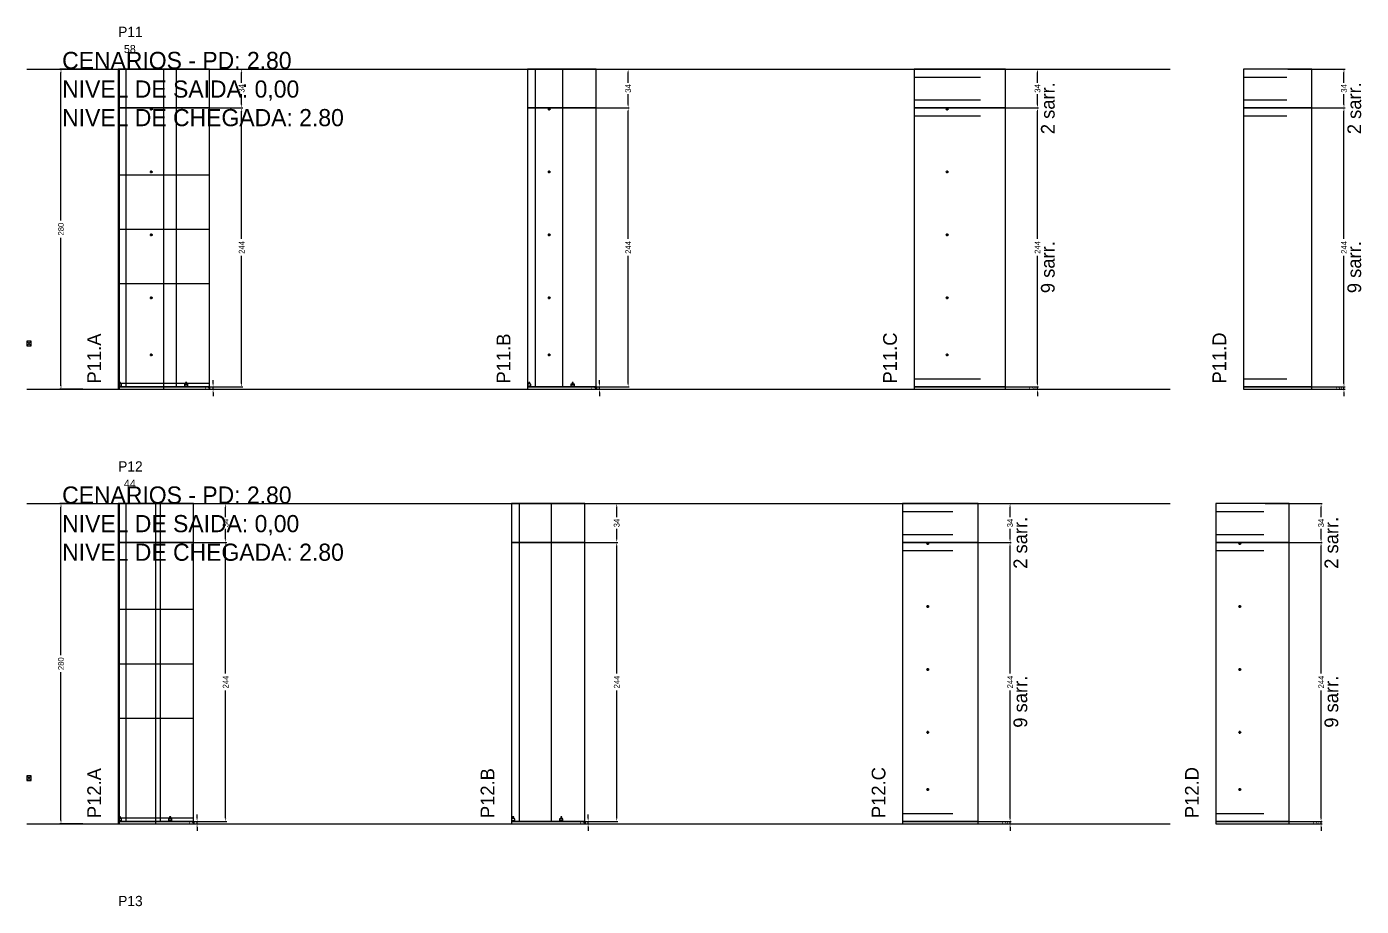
# Model space of a CAD drawing. Header units: centimetres. Extents: x -13000 to 4299, y -7226 to 295.
# Drawn here: x -7000 to -5833, y -4252 to -3483 of the extents above; entities that cross this region are included whole.
import ezdxf

# ---------------------------------------------------------------- set-up
doc = ezdxf.new("R2010")
doc.units = ezdxf.units.CM
doc.linetypes.add('DASHED', pattern=[2, -2])
for name, color, linetype in [('CHAPA', 140, 'Continuous'), ('COTA', 241, 'Continuous'), ('COTAS FURACAO', 16, 'Continuous'), ('Madeira', 30, 'Continuous'), ('MEIO_PONT', 160, 'Continuous'), ('NOMENCLATURA', 7, 'Continuous'), ('Nível', 160, 'Continuous'), ('Painéis', 200, 'Continuous'), ('Perfil Metálico', 150, 'Continuous'), ('SARR_2.2x7', 40, 'Continuous'), ('SARRAFO DE PRESSAO', 200, 'Continuous'), ('texto', 7, 'Continuous'), ('TEXTO_GERAL', 7, 'Continuous')]:
    doc.layers.add(name, color=color, linetype=linetype)
doc.dimstyles.new('PAINEL-NOVA', dxfattribs={"dimtxt": 5, "dimasz": 3, "dimexe": 1, "dimexo": 1, "dimgap": 1, "dimtad": 1, "dimcen": 2.5, "dimazin": 3, "dimtfac": 1, "dimtmove": 0, "dimatfit": 3})

# ---------------------------------------------------------------- blocks, each defined once
blk = doc.blocks.new('_CLOSEDFILLED')
at = {"color": 0, "linetype": 'BYBLOCK'}
blk.add_solid([(-1, 0.16), (0, 0), (-1, -0.16)], dxfattribs=at)
blk = doc.blocks.new('*D307')
for p, q in [((-6951, -3520), (-6971, -3520)), ((-6970, -3652.5), (-6970, -3523)), ((-6970, -3797), (-6970, -3667.5)), ((-6951, -3800), (-6971, -3800))]:
    blk.add_line(p, q)
at = {"layer": 'Defpoints'}
for p in [(-6950, -3520), (-6970, -3800), (-6950, -3800)]:
    blk.add_point(p, dxfattribs=at)
at = {"layer": 'COTA', "xscale": 3, "yscale": 3}
for p, rotation in [((-6970, -3520), 90), ((-6970, -3800), 270)]:
    blk.add_blockref('_CLOSEDFILLED', p, dxfattribs=dict(at, rotation=rotation))
at = {"layer": 'COTA', "insert": (-6970, -3660), "char_height": 5, "attachment_point": 5, "rotation": 90}
blk.add_mtext('280', dxfattribs=at)
blk = doc.blocks.new('MULDURA')
at = {"layer": 'Paineis'}
for p, q in [((0, 0), (4, 4)), ((4, 0), (0, 4))]:
    blk.add_line(p, q, dxfattribs=at)
blk.add_lwpolyline([(0, 0), (4, 0), (4, 4), (0, 4)], close=True, dxfattribs=at)
blk = doc.blocks.new('*D309')
for p, q in [((-6861, -3554), (-6811, -3554)), ((-6812, -3668.5), (-6812, -3557)), ((-6812, -3795), (-6812, -3683.5)), ((-6861, -3798), (-6811, -3798))]:
    blk.add_line(p, q)
at = {"layer": 'Defpoints'}
for p in [(-6862, -3554), (-6862, -3798), (-6812, -3798)]:
    blk.add_point(p, dxfattribs=at)
at = {"layer": 'COTA', "xscale": 3, "yscale": 3}
for p, rotation in [((-6812, -3554), 90), ((-6812, -3798), 270)]:
    blk.add_blockref('_CLOSEDFILLED', p, dxfattribs=dict(at, rotation=rotation))
at = {"layer": 'COTA', "insert": (-6812, -3676), "char_height": 5, "attachment_point": 5, "rotation": 90}
blk.add_mtext('244', dxfattribs=at)
blk = doc.blocks.new('*D310')
for p, q in [((-6861, -3520), (-6811, -3520)), ((-6812, -3532), (-6812, -3523)), ((-6812, -3551), (-6812, -3542)), ((-6861, -3554), (-6811, -3554))]:
    blk.add_line(p, q)
at = {"layer": 'Defpoints'}
for p in [(-6862, -3520), (-6862, -3554), (-6812, -3554)]:
    blk.add_point(p, dxfattribs=at)
at = {"layer": 'COTA', "xscale": 3, "yscale": 3}
for p, rotation in [((-6812, -3520), 90), ((-6812, -3554), 270)]:
    blk.add_blockref('_CLOSEDFILLED', p, dxfattribs=dict(at, rotation=rotation))
at = {"layer": 'COTA', "insert": (-6812, -3537), "char_height": 5, "attachment_point": 5, "rotation": 90}
blk.add_mtext('34', dxfattribs=at)
blk = doc.blocks.new('SLIPTEE')
at = {"layer": 'Paineis'}
blk.add_lwpolyline([(0, 0), (3, 0), (3, 1.5), (2, 1.5), (2, 3), (1, 3), (1, 1.5), (0, 1.5)], close=True, dxfattribs=at)
blk = doc.blocks.new('SLIPTDD')
at = {"layer": 'Paineis'}
blk.add_line((0, 1.5), (3, 1.5), dxfattribs=at)
blk.add_lwpolyline([(0, 0), (3, 0), (3, 1.5), (2, 1.5), (2, 3), (1, 3), (1, 1.5), (0, 1.5)], close=True, dxfattribs=at)
blk = doc.blocks.new('furacao')
at = {"layer": 'COTAS FURACAO'}
for p, q in [((-1.2, 0), (1.2, 0)), ((0, -1.2), (0, 1.2))]:
    blk.add_line(p, q, dxfattribs=at)
blk.add_circle((0, 0), 0.8, dxfattribs=at)
blk = doc.blocks.new('*D312')
for p, q in [((-6523, -3554), (-6473, -3554)), ((-6474, -3668.5), (-6474, -3557)), ((-6474, -3795), (-6474, -3683.5)), ((-6523, -3798), (-6473, -3798))]:
    blk.add_line(p, q)
at = {"layer": 'Defpoints'}
for p in [(-6524, -3554), (-6524, -3798), (-6474, -3798)]:
    blk.add_point(p, dxfattribs=at)
at = {"layer": 'COTA', "xscale": 3, "yscale": 3}
for p, rotation in [((-6474, -3554), 90), ((-6474, -3798), 270)]:
    blk.add_blockref('_CLOSEDFILLED', p, dxfattribs=dict(at, rotation=rotation))
at = {"layer": 'COTA', "insert": (-6474, -3676), "char_height": 5, "attachment_point": 5, "rotation": 90}
blk.add_mtext('244', dxfattribs=at)
blk = doc.blocks.new('*D313')
for p, q in [((-6523, -3520), (-6473, -3520)), ((-6474, -3532), (-6474, -3523)), ((-6474, -3551), (-6474, -3542)), ((-6523, -3554), (-6473, -3554))]:
    blk.add_line(p, q)
at = {"layer": 'Defpoints'}
for p in [(-6524, -3520), (-6524, -3554), (-6474, -3554)]:
    blk.add_point(p, dxfattribs=at)
at = {"layer": 'COTA', "xscale": 3, "yscale": 3}
for p, rotation in [((-6474, -3520), 90), ((-6474, -3554), 270)]:
    blk.add_blockref('_CLOSEDFILLED', p, dxfattribs=dict(at, rotation=rotation))
at = {"layer": 'COTA', "insert": (-6474, -3537), "char_height": 5, "attachment_point": 5, "rotation": 90}
blk.add_mtext('34', dxfattribs=at)
blk = doc.blocks.new('*D315')
for p, q in [((-6165, -3554), (-6115, -3554)), ((-6116, -3668.5), (-6116, -3557)), ((-6116, -3795), (-6116, -3683.5)), ((-6165, -3798), (-6115, -3798))]:
    blk.add_line(p, q)
at = {"layer": 'Defpoints'}
for p in [(-6166, -3554), (-6166, -3798), (-6116, -3798)]:
    blk.add_point(p, dxfattribs=at)
at = {"layer": 'COTA', "xscale": 3, "yscale": 3}
for p, rotation in [((-6116, -3554), 90), ((-6116, -3798), 270)]:
    blk.add_blockref('_CLOSEDFILLED', p, dxfattribs=dict(at, rotation=rotation))
at = {"layer": 'COTA', "insert": (-6116, -3676), "char_height": 5, "attachment_point": 5, "rotation": 90}
blk.add_mtext('244', dxfattribs=at)
blk = doc.blocks.new('*D316')
for p, q in [((-6165, -3520), (-6115, -3520)), ((-6116, -3532), (-6116, -3523)), ((-6116, -3551), (-6116, -3542)), ((-6165, -3554), (-6115, -3554))]:
    blk.add_line(p, q)
at = {"layer": 'Defpoints'}
for p in [(-6166, -3520), (-6166, -3554), (-6116, -3554)]:
    blk.add_point(p, dxfattribs=at)
at = {"layer": 'COTA', "xscale": 3, "yscale": 3}
for p, rotation in [((-6116, -3520), 90), ((-6116, -3554), 270)]:
    blk.add_blockref('_CLOSEDFILLED', p, dxfattribs=dict(at, rotation=rotation))
at = {"layer": 'COTA', "insert": (-6116, -3537), "char_height": 5, "attachment_point": 5, "rotation": 90}
blk.add_mtext('34', dxfattribs=at)
blk = doc.blocks.new('*D318')
for p, q in [((-5897, -3554), (-5847, -3554)), ((-5848, -3668.5), (-5848, -3557)), ((-5848, -3795), (-5848, -3683.5)), ((-5897, -3798), (-5847, -3798))]:
    blk.add_line(p, q)
at = {"layer": 'Defpoints'}
for p in [(-5898, -3554), (-5898, -3798), (-5848, -3798)]:
    blk.add_point(p, dxfattribs=at)
at = {"layer": 'COTA', "xscale": 3, "yscale": 3}
for p, rotation in [((-5848, -3554), 90), ((-5848, -3798), 270)]:
    blk.add_blockref('_CLOSEDFILLED', p, dxfattribs=dict(at, rotation=rotation))
at = {"layer": 'COTA', "insert": (-5848, -3676), "char_height": 5, "attachment_point": 5, "rotation": 90}
blk.add_mtext('244', dxfattribs=at)
blk = doc.blocks.new('*D319')
for p, q in [((-5897, -3520), (-5847, -3520)), ((-5848, -3532), (-5848, -3523)), ((-5848, -3551), (-5848, -3542)), ((-5897, -3554), (-5847, -3554))]:
    blk.add_line(p, q)
at = {"layer": 'Defpoints'}
for p in [(-5898, -3520), (-5898, -3554), (-5848, -3554)]:
    blk.add_point(p, dxfattribs=at)
at = {"layer": 'COTA', "xscale": 3, "yscale": 3}
for p, rotation in [((-5848, -3520), 90), ((-5848, -3554), 270)]:
    blk.add_blockref('_CLOSEDFILLED', p, dxfattribs=dict(at, rotation=rotation))
at = {"layer": 'COTA', "insert": (-5848, -3537), "char_height": 5, "attachment_point": 5, "rotation": 90}
blk.add_mtext('34', dxfattribs=at)
blk = doc.blocks.new('*D341')
for p, q in [((-6951, -3900), (-6971, -3900)), ((-6970, -4032.5), (-6970, -3903)), ((-6970, -4177), (-6970, -4047.5)), ((-6951, -4180), (-6971, -4180))]:
    blk.add_line(p, q)
at = {"layer": 'Defpoints'}
for p in [(-6950, -3900), (-6970, -4180), (-6950, -4180)]:
    blk.add_point(p, dxfattribs=at)
at = {"layer": 'COTA', "xscale": 3, "yscale": 3}
for p, rotation in [((-6970, -3900), 90), ((-6970, -4180), 270)]:
    blk.add_blockref('_CLOSEDFILLED', p, dxfattribs=dict(at, rotation=rotation))
at = {"layer": 'COTA', "insert": (-6970, -4040), "char_height": 5, "attachment_point": 5, "rotation": 90}
blk.add_mtext('280', dxfattribs=at)
blk = doc.blocks.new('*D343')
for p, q in [((-6875, -3934), (-6825, -3934)), ((-6826, -4048.5), (-6826, -3937)), ((-6826, -4175), (-6826, -4063.5)), ((-6875, -4178), (-6825, -4178))]:
    blk.add_line(p, q)
at = {"layer": 'Defpoints'}
for p in [(-6876, -3934), (-6876, -4178), (-6826, -4178)]:
    blk.add_point(p, dxfattribs=at)
at = {"layer": 'COTA', "xscale": 3, "yscale": 3}
for p, rotation in [((-6826, -3934), 90), ((-6826, -4178), 270)]:
    blk.add_blockref('_CLOSEDFILLED', p, dxfattribs=dict(at, rotation=rotation))
at = {"layer": 'COTA', "insert": (-6826, -4056), "char_height": 5, "attachment_point": 5, "rotation": 90}
blk.add_mtext('244', dxfattribs=at)
blk = doc.blocks.new('*D344')
for p, q in [((-6875, -3900), (-6825, -3900)), ((-6826, -3912), (-6826, -3903)), ((-6826, -3931), (-6826, -3922)), ((-6875, -3934), (-6825, -3934))]:
    blk.add_line(p, q)
at = {"layer": 'Defpoints'}
for p in [(-6876, -3900), (-6876, -3934), (-6826, -3934)]:
    blk.add_point(p, dxfattribs=at)
at = {"layer": 'COTA', "xscale": 3, "yscale": 3}
for p, rotation in [((-6826, -3900), 90), ((-6826, -3934), 270)]:
    blk.add_blockref('_CLOSEDFILLED', p, dxfattribs=dict(at, rotation=rotation))
at = {"layer": 'COTA', "insert": (-6826, -3917), "char_height": 5, "attachment_point": 5, "rotation": 90}
blk.add_mtext('34', dxfattribs=at)
blk = doc.blocks.new('*D346')
for p, q in [((-6533, -3934), (-6483, -3934)), ((-6484, -4048.5), (-6484, -3937)), ((-6484, -4175), (-6484, -4063.5)), ((-6533, -4178), (-6483, -4178))]:
    blk.add_line(p, q)
at = {"layer": 'Defpoints'}
for p in [(-6534, -3934), (-6534, -4178), (-6484, -4178)]:
    blk.add_point(p, dxfattribs=at)
at = {"layer": 'COTA', "xscale": 3, "yscale": 3}
for p, rotation in [((-6484, -3934), 90), ((-6484, -4178), 270)]:
    blk.add_blockref('_CLOSEDFILLED', p, dxfattribs=dict(at, rotation=rotation))
at = {"layer": 'COTA', "insert": (-6484, -4056), "char_height": 5, "attachment_point": 5, "rotation": 90}
blk.add_mtext('244', dxfattribs=at)
blk = doc.blocks.new('*D347')
for p, q in [((-6533, -3900), (-6483, -3900)), ((-6484, -3912), (-6484, -3903)), ((-6484, -3931), (-6484, -3922)), ((-6533, -3934), (-6483, -3934))]:
    blk.add_line(p, q)
at = {"layer": 'Defpoints'}
for p in [(-6534, -3900), (-6534, -3934), (-6484, -3934)]:
    blk.add_point(p, dxfattribs=at)
at = {"layer": 'COTA', "xscale": 3, "yscale": 3}
for p, rotation in [((-6484, -3900), 90), ((-6484, -3934), 270)]:
    blk.add_blockref('_CLOSEDFILLED', p, dxfattribs=dict(at, rotation=rotation))
at = {"layer": 'COTA', "insert": (-6484, -3917), "char_height": 5, "attachment_point": 5, "rotation": 90}
blk.add_mtext('34', dxfattribs=at)
blk = doc.blocks.new('*D349')
for p, q in [((-6189, -3934), (-6139, -3934)), ((-6140, -4048.5), (-6140, -3937)), ((-6140, -4175), (-6140, -4063.5)), ((-6189, -4178), (-6139, -4178))]:
    blk.add_line(p, q)
at = {"layer": 'Defpoints'}
for p in [(-6190, -3934), (-6190, -4178), (-6140, -4178)]:
    blk.add_point(p, dxfattribs=at)
at = {"layer": 'COTA', "xscale": 3, "yscale": 3}
for p, rotation in [((-6140, -3934), 90), ((-6140, -4178), 270)]:
    blk.add_blockref('_CLOSEDFILLED', p, dxfattribs=dict(at, rotation=rotation))
at = {"layer": 'COTA', "insert": (-6140, -4056), "char_height": 5, "attachment_point": 5, "rotation": 90}
blk.add_mtext('244', dxfattribs=at)
blk = doc.blocks.new('*D350')
for p, q in [((-6189, -3900), (-6139, -3900)), ((-6140, -3912), (-6140, -3903)), ((-6140, -3931), (-6140, -3922)), ((-6189, -3934), (-6139, -3934))]:
    blk.add_line(p, q)
at = {"layer": 'Defpoints'}
for p in [(-6190, -3900), (-6190, -3934), (-6140, -3934)]:
    blk.add_point(p, dxfattribs=at)
at = {"layer": 'COTA', "xscale": 3, "yscale": 3}
for p, rotation in [((-6140, -3900), 90), ((-6140, -3934), 270)]:
    blk.add_blockref('_CLOSEDFILLED', p, dxfattribs=dict(at, rotation=rotation))
at = {"layer": 'COTA', "insert": (-6140, -3917), "char_height": 5, "attachment_point": 5, "rotation": 90}
blk.add_mtext('34', dxfattribs=at)
blk = doc.blocks.new('*D352')
for p, q in [((-5917, -3934), (-5867, -3934)), ((-5868, -4048.5), (-5868, -3937)), ((-5868, -4175), (-5868, -4063.5)), ((-5917, -4178), (-5867, -4178))]:
    blk.add_line(p, q)
at = {"layer": 'Defpoints'}
for p in [(-5918, -3934), (-5918, -4178), (-5868, -4178)]:
    blk.add_point(p, dxfattribs=at)
at = {"layer": 'COTA', "xscale": 3, "yscale": 3}
for p, rotation in [((-5868, -3934), 90), ((-5868, -4178), 270)]:
    blk.add_blockref('_CLOSEDFILLED', p, dxfattribs=dict(at, rotation=rotation))
at = {"layer": 'COTA', "insert": (-5868, -4056), "char_height": 5, "attachment_point": 5, "rotation": 90}
blk.add_mtext('244', dxfattribs=at)
blk = doc.blocks.new('*D353')
for p, q in [((-5917, -3900), (-5867, -3900)), ((-5868, -3912), (-5868, -3903)), ((-5868, -3931), (-5868, -3922)), ((-5917, -3934), (-5867, -3934))]:
    blk.add_line(p, q)
at = {"layer": 'Defpoints'}
for p in [(-5918, -3900), (-5918, -3934), (-5868, -3934)]:
    blk.add_point(p, dxfattribs=at)
at = {"layer": 'COTA', "xscale": 3, "yscale": 3}
for p, rotation in [((-5868, -3900), 90), ((-5868, -3934), 270)]:
    blk.add_blockref('_CLOSEDFILLED', p, dxfattribs=dict(at, rotation=rotation))
at = {"layer": 'COTA', "insert": (-5868, -3917), "char_height": 5, "attachment_point": 5, "rotation": 90}
blk.add_mtext('34', dxfattribs=at)

msp = doc.modelspace()

# ---------------------------------------------------------------- linework, layer by layer
at = {"layer": 'CHAPA'}
for points in [[(-6920, -3800), (-6918.8, -3800), (-6918.8, -3520), (-6920, -3520)], [(-6920, -4180), (-6918.8, -4180), (-6918.8, -3900), (-6920, -3900)]]:
    msp.add_lwpolyline(points, close=True, dxfattribs=at)
at = {"layer": 'Madeira'}
for points in [[(-6920, -3612.4), (-6840, -3612.4)], [(-6920, -3707.6), (-6840, -3707.6)], [(-6920, -3992.4), (-6854, -3992.4)], [(-6920, -4087.6), (-6854, -4087.6)]]:
    msp.add_lwpolyline(points, dxfattribs=at)
at = {"layer": 'MEIO_PONT'}
for points in [[(-6920, -3660), (-6840, -3660)], [(-6920, -4040), (-6854, -4040)]]:
    msp.add_lwpolyline(points, dxfattribs=at)
at = {"layer": 'Nível', "linetype": 'DASHED'}
for points in [[(-7000, -3520), (-6000, -3520)], [(-7000, -3800), (-6000, -3800)], [(-7000, -3900), (-6000, -3900)], [(-7000, -4180), (-6000, -4180)]]:
    msp.add_lwpolyline(points, dxfattribs=at)
at = {"layer": 'Painéis'}
for points in [[(-6920, -3554), (-6840, -3554), (-6840, -3520), (-6920, -3520)], [(-6920, -3800), (-6840, -3800), (-6840, -3520), (-6920, -3520)], [(-6562, -3554), (-6502, -3554), (-6502, -3520), (-6562, -3520)], [(-6224, -3554), (-6144, -3554), (-6144, -3520), (-6224, -3520)], [(-5936, -3554), (-5876, -3554), (-5876, -3520), (-5936, -3520)], [(-6920, -3798), (-6840, -3798), (-6840, -3554), (-6920, -3554)], [(-6562, -3798), (-6502, -3798), (-6502, -3554), (-6562, -3554)], [(-6224, -3798), (-6144, -3798), (-6144, -3554), (-6224, -3554)], [(-5936, -3798), (-5876, -3798), (-5876, -3554), (-5936, -3554)], [(-6920, -3800), (-6840, -3800), (-6840, -3798), (-6920, -3798)], [(-6562, -3800), (-6502, -3800), (-6502, -3798), (-6562, -3798)], [(-6224, -3800), (-6144, -3800), (-6144, -3798), (-6224, -3798)], [(-5936, -3800), (-5876, -3800), (-5876, -3798), (-5936, -3798)], [(-6920, -3934), (-6854, -3934), (-6854, -3900), (-6920, -3900)], [(-6920, -4180), (-6854, -4180), (-6854, -3900), (-6920, -3900)], [(-6576, -3934), (-6512, -3934), (-6512, -3900), (-6576, -3900)], [(-6234, -3934), (-6168, -3934), (-6168, -3900), (-6234, -3900)], [(-5960, -3934), (-5896, -3934), (-5896, -3900), (-5960, -3900)], [(-6920, -4178), (-6854, -4178), (-6854, -3934), (-6920, -3934)], [(-6576, -4178), (-6512, -4178), (-6512, -3934), (-6576, -3934)], [(-6234, -4178), (-6168, -4178), (-6168, -3934), (-6234, -3934)], [(-5960, -4178), (-5896, -4178), (-5896, -3934), (-5960, -3934)], [(-6920, -4180), (-6854, -4180), (-6854, -4178), (-6920, -4178)], [(-6576, -4180), (-6512, -4180), (-6512, -4178), (-6576, -4178)], [(-6234, -4180), (-6168, -4180), (-6168, -4178), (-6234, -4178)], [(-5960, -4180), (-5896, -4180), (-5896, -4178), (-5960, -4178)]]:
    msp.add_lwpolyline(points, close=True, dxfattribs=at)
at = {"layer": 'Perfil Metálico'}
for p, q in [((-6880, -3800), (-6880, -3520)), ((-6887, -4180), (-6887, -3900))]:
    msp.add_line(p, q, dxfattribs=at)
at = {"layer": 'SARR_2.2x7'}
for points in [[(-6913, -3554), (-6913, -3520)], [(-6869, -3554), (-6869, -3520)], [(-6555, -3554), (-6555, -3520)], [(-6531, -3554), (-6531, -3520)], [(-6224, -3527), (-6166, -3527)], [(-5936, -3527), (-5898, -3527)], [(-6224, -3547), (-6166, -3547)], [(-5936, -3547), (-5898, -3547)], [(-6224, -3561), (-6166, -3561)], [(-5936, -3561), (-5898, -3561)], [(-6224, -3791), (-6166, -3791)], [(-5936, -3791), (-5898, -3791)], [(-6913, -3934), (-6913, -3900)], [(-6883, -3934), (-6883, -3900)], [(-6569, -3934), (-6569, -3900)], [(-6541, -3934), (-6541, -3900)], [(-6234, -3907), (-6190, -3907)], [(-5960, -3907), (-5918, -3907)], [(-6234, -3927), (-6190, -3927)], [(-5960, -3927), (-5918, -3927)], [(-6234, -3941), (-6190, -3941)], [(-5960, -3941), (-5918, -3941)], [(-6234, -4171), (-6190, -4171)], [(-5960, -4171), (-5918, -4171)]]:
    msp.add_lwpolyline(points, dxfattribs=at)
at = {"layer": 'SARR_2.2x7', "linetype": 'DASHED'}
for points in [[(-6913, -3798), (-6913, -3554)], [(-6869, -3798), (-6869, -3554)], [(-6555, -3798), (-6555, -3554)], [(-6531, -3798), (-6531, -3554)], [(-6913, -4178), (-6913, -3934)], [(-6883, -4178), (-6883, -3934)], [(-6569, -4178), (-6569, -3934)], [(-6541, -4178), (-6541, -3934)]]:
    msp.add_lwpolyline(points, dxfattribs=at)
at = {"layer": 'SARRAFO DE PRESSAO'}
for points in [[(-6920, -3800), (-6840, -3800), (-6840, -3795), (-6920, -3795)], [(-6920, -4180), (-6854, -4180), (-6854, -4175), (-6920, -4175)]]:
    msp.add_lwpolyline(points, close=True, dxfattribs=at)

# ---------------------------------------------------------------- block references
at = {"layer": 'COTA'}
for name, p in [('furacao', (-6891, -3555)), ('furacao', (-6543, -3555)), ('furacao', (-6195, -3555)), ('furacao', (-6891, -3610)), ('furacao', (-6543, -3610)), ('furacao', (-6195, -3610)), ('furacao', (-6891, -3665)), ('furacao', (-6543, -3665)), ('furacao', (-6195, -3665)), ('furacao', (-6891, -3720)), ('furacao', (-6543, -3720)), ('furacao', (-6195, -3720)), ('MULDURA', (-7000, -3762)), ('furacao', (-6891, -3770)), ('furacao', (-6543, -3770)), ('furacao', (-6195, -3770)), ('SLIPTEE', (-6920, -3797)), ('SLIPTDD', (-6862, -3797)), ('SLIPTEE', (-6562, -3797)), ('SLIPTDD', (-6524, -3797)), ('furacao', (-6212, -3935)), ('furacao', (-5939, -3935)), ('furacao', (-6212, -3990)), ('furacao', (-5939, -3990)), ('furacao', (-6212, -4045)), ('furacao', (-5939, -4045)), ('furacao', (-6212, -4100)), ('furacao', (-5939, -4100)), ('MULDURA', (-7000, -4142)), ('furacao', (-6212, -4150)), ('furacao', (-5939, -4150)), ('SLIPTEE', (-6920, -4177)), ('SLIPTDD', (-6876, -4177)), ('SLIPTEE', (-6576, -4177)), ('SLIPTDD', (-6534, -4177))]:
    msp.add_blockref(name, p, dxfattribs=at)

# ---------------------------------------------------------------- texts
at = {"layer": 'NOMENCLATURA'}
for s, p in [('CENARIOS - PD: 2.80', (-6969, -3520)), ('NIVEL DE SAIDA: 0,00', (-6969, -3545)), ('NIVEL DE CHEGADA: 2.80', (-6969, -3570)), ('CENARIOS - PD: 2.80', (-6969, -3900)), ('NIVEL DE SAIDA: 0,00', (-6969, -3925)), ('NIVEL DE CHEGADA: 2.80', (-6969, -3950))]:
    msp.add_text(s, height=15, dxfattribs=at).set_placement(p)
for s, p in [('2 sarr.', (-6101, -3577)), ('2 sarr.', (-5833, -3577)), ('9 sarr.', (-6101, -3716)), ('9 sarr.', (-5833, -3716)), ('P11.A', (-6935, -3795)), ('P11.B', (-6577, -3795)), ('P11.C', (-6239, -3795)), ('P11.D', (-5951, -3795)), ('2 sarr.', (-6125, -3957)), ('2 sarr.', (-5853, -3957)), ('9 sarr.', (-6125, -4096)), ('9 sarr.', (-5853, -4096)), ('P12.A', (-6935, -4175)), ('P12.C', (-6249, -4175)), ('P12.D', (-5975, -4175)), ('P12.B', (-6591, -4175))]:
    msp.add_text(s, height=12, rotation=90, dxfattribs=at).set_placement(p)
at = {"layer": 'texto'}
for s, p in [('58', (-6915, -3506)), ('44', (-6915, -3886))]:
    msp.add_text(s, height=7, dxfattribs=at).set_placement(p)
at = {"layer": 'TEXTO_GERAL'}
for s, p in [('P11', (-6920, -3492)), ('P12', (-6920, -3872)), ('P13', (-6920, -4252))]:
    msp.add_text(s, height=9, dxfattribs=at).set_placement(p)

# ---------------------------------------------------------------- dimensions: what is measured, and where the dimension line sits
at = {"layer": 'COTA'}
for base, p1, p2, picture, middle in [((-6970, -3800), (-6950, -3800), (-6950, -3520), '*D307', (-6970, -3660)), ((-6812, -3554), (-6862, -3554), (-6862, -3520), '*D310', (-6812, -3537)), ((-6474, -3554), (-6524, -3554), (-6524, -3520), '*D313', (-6474, -3537)), ((-6116, -3554), (-6166, -3554), (-6166, -3520), '*D316', (-6116, -3537)), ((-5848, -3554), (-5898, -3554), (-5898, -3520), '*D319', (-5848, -3537)), ((-6812, -3798), (-6862, -3798), (-6862, -3554), '*D309', (-6812, -3676)), ((-6474, -3798), (-6524, -3798), (-6524, -3554), '*D312', (-6474, -3676)), ((-6116, -3798), (-6166, -3798), (-6166, -3554), '*D315', (-6116, -3676)), ((-5848, -3798), (-5898, -3798), (-5898, -3554), '*D318', (-5848, -3676)), ((-6970, -4180), (-6950, -4180), (-6950, -3900), '*D341', (-6970, -4040)), ((-6826, -3934), (-6876, -3934), (-6876, -3900), '*D344', (-6826, -3917)), ((-6484, -3934), (-6534, -3934), (-6534, -3900), '*D347', (-6484, -3917)), ((-6140, -3934), (-6190, -3934), (-6190, -3900), '*D350', (-6140, -3917)), ((-5868, -3934), (-5918, -3934), (-5918, -3900), '*D353', (-5868, -3917)), ((-6826, -4178), (-6876, -4178), (-6876, -3934), '*D343', (-6826, -4056)), ((-6484, -4178), (-6534, -4178), (-6534, -3934), '*D346', (-6484, -4056)), ((-6140, -4178), (-6190, -4178), (-6190, -3934), '*D349', (-6140, -4056)), ((-5868, -4178), (-5918, -4178), (-5918, -3934), '*D352', (-5868, -4056))]:
    dim = msp.add_linear_dim(base=base, p1=p1, p2=p2, angle=90, dimstyle='PAINEL-NOVA', dxfattribs=at)
    dim.commit()
    dim.dimension.update_dxf_attribs({"geometry": picture, "text_midpoint": middle})
for base, p1, p2 in [((-6837, -3800), (-6862, -3800), (-6862, -3798)), ((-6499, -3800), (-6524, -3800), (-6524, -3798)), ((-6116, -3800), (-6166, -3800), (-6166, -3798)), ((-5848, -3800), (-5898, -3800), (-5898, -3798)), ((-6851, -4180), (-6876, -4180), (-6876, -4178)), ((-6509, -4180), (-6534, -4180), (-6534, -4178)), ((-6140, -4180), (-6190, -4180), (-6190, -4178)), ((-5868, -4180), (-5918, -4180), (-5918, -4178))]:
    msp.add_linear_dim(base=base, p1=p1, p2=p2, angle=90, dimstyle='PAINEL-NOVA', dxfattribs=at).render()

doc.saveas('drawing.dxf')
